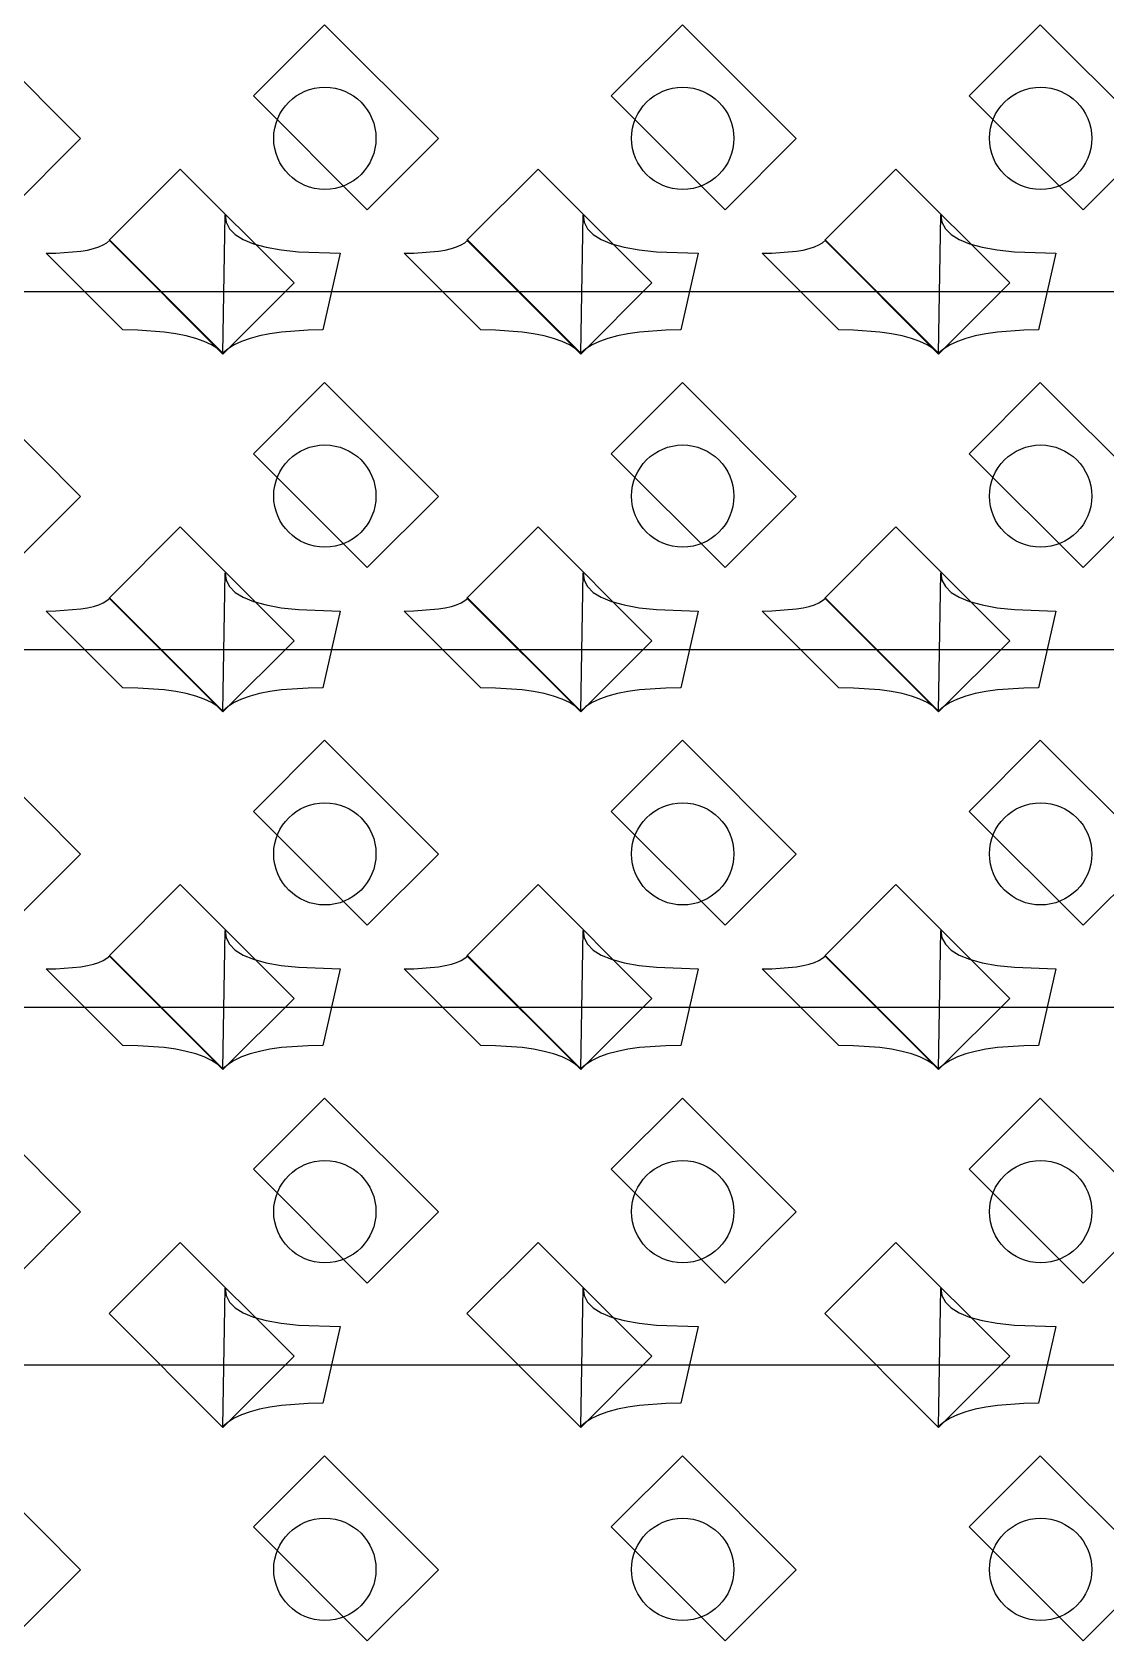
# Model space of a CAD drawing. Header units: inches. Extents: x 0.07 to 4.39, y 0.05 to 2.95.
# Drawn here: x 3.0128 to 3.2228, y 0.446 to 0.7608 of the extents above; entities that cross this region are included whole.
import ezdxf

# ---------------------------------------------------------------- set-up
doc = ezdxf.new("R2010")
doc.units = ezdxf.units.IN
doc.header["$MEASUREMENT"] = 0
doc.layers.add('Top Layer', color=1, linetype='Continuous')

# ---------------------------------------------------------------- blocks, each defined once
blk = doc.blocks.new('0805_P_______________1013')
at = {"layer": 'Top Layer'}
for p, q in [((-0.03937, 0.01575), (-0.01969, 0.01575)), ((-0.03937, -0.01575), (-0.03937, 0.01575)), ((-0.01969, 0.01575), (-0.01969, -0.01575)), ((0.01969, 0.01575), (0.03937, 0.01575)), ((0.01969, -0.01575), (0.01969, 0.01575)), ((0.03937, 0.01575), (0.03937, -0.01575)), ((-0.01969, -0.01575), (-0.03937, -0.01575)), ((0.03937, -0.01575), (0.01969, -0.01575))]:
    blk.add_line(p, q, dxfattribs=at)
blk = doc.blocks.new('0805_P_______________1014')
at = {"layer": 'Top Layer'}
for p, q in [((-0.03937, 0.01575), (-0.01969, 0.01575)), ((-0.03937, -0.01575), (-0.03937, 0.01575)), ((-0.01969, 0.01575), (-0.01969, -0.01575)), ((0.01969, 0.01575), (0.03937, 0.01575)), ((0.01969, -0.01575), (0.01969, 0.01575)), ((0.03937, 0.01575), (0.03937, -0.01575)), ((-0.01969, -0.01575), (-0.03937, -0.01575)), ((0.03937, -0.01575), (0.01969, -0.01575))]:
    blk.add_line(p, q, dxfattribs=at)
blk = doc.blocks.new('0805_P_______________1015')
at = {"layer": 'Top Layer'}
for p, q in [((-0.03937, 0.01575), (-0.01969, 0.01575)), ((-0.03937, -0.01575), (-0.03937, 0.01575)), ((-0.01969, 0.01575), (-0.01969, -0.01575)), ((0.01969, 0.01575), (0.03937, 0.01575)), ((0.01969, -0.01575), (0.01969, 0.01575)), ((0.03937, 0.01575), (0.03937, -0.01575)), ((-0.01969, -0.01575), (-0.03937, -0.01575)), ((0.03937, -0.01575), (0.01969, -0.01575))]:
    blk.add_line(p, q, dxfattribs=at)
blk = doc.blocks.new('0805_P_______________1016')
at = {"layer": 'Top Layer'}
for p, q in [((-0.03937, 0.01575), (-0.01969, 0.01575)), ((-0.03937, -0.01575), (-0.03937, 0.01575)), ((-0.01969, 0.01575), (-0.01969, -0.01575)), ((0.01969, 0.01575), (0.03937, 0.01575)), ((0.01969, -0.01575), (0.01969, 0.01575)), ((0.03937, 0.01575), (0.03937, -0.01575)), ((-0.01969, -0.01575), (-0.03937, -0.01575)), ((0.03937, -0.01575), (0.01969, -0.01575))]:
    blk.add_line(p, q, dxfattribs=at)
blk = doc.blocks.new('0805_P_______________1053')
at = {"layer": 'Top Layer'}
for p, q in [((-0.03937, 0.01575), (-0.01969, 0.01575)), ((-0.03937, -0.01575), (-0.03937, 0.01575)), ((-0.01969, 0.01575), (-0.01969, -0.01575)), ((0.01969, 0.01575), (0.03937, 0.01575)), ((0.01969, -0.01575), (0.01969, 0.01575)), ((0.03937, 0.01575), (0.03937, -0.01575)), ((-0.01969, -0.01575), (-0.03937, -0.01575)), ((0.03937, -0.01575), (0.01969, -0.01575))]:
    blk.add_line(p, q, dxfattribs=at)
blk = doc.blocks.new('0805_P_______________1054')
at = {"layer": 'Top Layer'}
for p, q in [((-0.03937, 0.01575), (-0.01969, 0.01575)), ((-0.03937, -0.01575), (-0.03937, 0.01575)), ((-0.01969, 0.01575), (-0.01969, -0.01575)), ((0.01969, 0.01575), (0.03937, 0.01575)), ((0.01969, -0.01575), (0.01969, 0.01575)), ((0.03937, 0.01575), (0.03937, -0.01575)), ((-0.01969, -0.01575), (-0.03937, -0.01575)), ((0.03937, -0.01575), (0.01969, -0.01575))]:
    blk.add_line(p, q, dxfattribs=at)
blk = doc.blocks.new('0805_P_______________1055')
at = {"layer": 'Top Layer'}
for p, q in [((-0.03937, 0.01575), (-0.01969, 0.01575)), ((-0.03937, -0.01575), (-0.03937, 0.01575)), ((-0.01969, 0.01575), (-0.01969, -0.01575)), ((0.01969, 0.01575), (0.03937, 0.01575)), ((0.01969, -0.01575), (0.01969, 0.01575)), ((0.03937, 0.01575), (0.03937, -0.01575)), ((-0.01969, -0.01575), (-0.03937, -0.01575)), ((0.03937, -0.01575), (0.01969, -0.01575))]:
    blk.add_line(p, q, dxfattribs=at)
blk = doc.blocks.new('0805_P_______________1056')
at = {"layer": 'Top Layer'}
for p, q in [((-0.03937, 0.01575), (-0.01969, 0.01575)), ((-0.03937, -0.01575), (-0.03937, 0.01575)), ((-0.01969, 0.01575), (-0.01969, -0.01575)), ((0.01969, 0.01575), (0.03937, 0.01575)), ((0.01969, -0.01575), (0.01969, 0.01575)), ((0.03937, 0.01575), (0.03937, -0.01575)), ((-0.01969, -0.01575), (-0.03937, -0.01575)), ((0.03937, -0.01575), (0.01969, -0.01575))]:
    blk.add_line(p, q, dxfattribs=at)
blk = doc.blocks.new('0805_P_______________1093')
at = {"layer": 'Top Layer'}
for p, q in [((-0.03937, 0.01575), (-0.01969, 0.01575)), ((-0.03937, -0.01575), (-0.03937, 0.01575)), ((-0.01969, 0.01575), (-0.01969, -0.01575)), ((0.01969, 0.01575), (0.03937, 0.01575)), ((0.01969, -0.01575), (0.01969, 0.01575)), ((0.03937, 0.01575), (0.03937, -0.01575)), ((-0.01969, -0.01575), (-0.03937, -0.01575)), ((0.03937, -0.01575), (0.01969, -0.01575))]:
    blk.add_line(p, q, dxfattribs=at)
blk = doc.blocks.new('0805_P_______________1094')
at = {"layer": 'Top Layer'}
for p, q in [((-0.03937, 0.01575), (-0.01969, 0.01575)), ((-0.03937, -0.01575), (-0.03937, 0.01575)), ((-0.01969, 0.01575), (-0.01969, -0.01575)), ((0.01969, 0.01575), (0.03937, 0.01575)), ((0.01969, -0.01575), (0.01969, 0.01575)), ((0.03937, 0.01575), (0.03937, -0.01575)), ((-0.01969, -0.01575), (-0.03937, -0.01575)), ((0.03937, -0.01575), (0.01969, -0.01575))]:
    blk.add_line(p, q, dxfattribs=at)
blk = doc.blocks.new('0805_P_______________1095')
at = {"layer": 'Top Layer'}
for p, q in [((-0.03937, 0.01575), (-0.01969, 0.01575)), ((-0.03937, -0.01575), (-0.03937, 0.01575)), ((-0.01969, 0.01575), (-0.01969, -0.01575)), ((0.01969, 0.01575), (0.03937, 0.01575)), ((0.01969, -0.01575), (0.01969, 0.01575)), ((0.03937, 0.01575), (0.03937, -0.01575)), ((-0.01969, -0.01575), (-0.03937, -0.01575)), ((0.03937, -0.01575), (0.01969, -0.01575))]:
    blk.add_line(p, q, dxfattribs=at)
blk = doc.blocks.new('0805_P_______________1096')
at = {"layer": 'Top Layer'}
for p, q in [((-0.03937, 0.01575), (-0.01969, 0.01575)), ((-0.03937, -0.01575), (-0.03937, 0.01575)), ((-0.01969, 0.01575), (-0.01969, -0.01575)), ((0.01969, 0.01575), (0.03937, 0.01575)), ((0.01969, -0.01575), (0.01969, 0.01575)), ((0.03937, 0.01575), (0.03937, -0.01575)), ((-0.01969, -0.01575), (-0.03937, -0.01575)), ((0.03937, -0.01575), (0.01969, -0.01575))]:
    blk.add_line(p, q, dxfattribs=at)
blk = doc.blocks.new('0805_P_______________1133')
at = {"layer": 'Top Layer'}
for p, q in [((-0.03937, 0.01575), (-0.01969, 0.01575)), ((-0.03937, -0.01575), (-0.03937, 0.01575)), ((-0.01969, 0.01575), (-0.01969, -0.01575)), ((0.01969, 0.01575), (0.03937, 0.01575)), ((0.01969, -0.01575), (0.01969, 0.01575)), ((0.03937, 0.01575), (0.03937, -0.01575)), ((-0.01969, -0.01575), (-0.03937, -0.01575)), ((0.03937, -0.01575), (0.01969, -0.01575))]:
    blk.add_line(p, q, dxfattribs=at)
blk = doc.blocks.new('0805_P_______________1134')
at = {"layer": 'Top Layer'}
for p, q in [((-0.03937, 0.01575), (-0.01969, 0.01575)), ((-0.03937, -0.01575), (-0.03937, 0.01575)), ((-0.01969, 0.01575), (-0.01969, -0.01575)), ((0.01969, 0.01575), (0.03937, 0.01575)), ((0.01969, -0.01575), (0.01969, 0.01575)), ((0.03937, 0.01575), (0.03937, -0.01575)), ((-0.01969, -0.01575), (-0.03937, -0.01575)), ((0.03937, -0.01575), (0.01969, -0.01575))]:
    blk.add_line(p, q, dxfattribs=at)
blk = doc.blocks.new('0805_P_______________1135')
at = {"layer": 'Top Layer'}
for p, q in [((-0.03937, 0.01575), (-0.01969, 0.01575)), ((-0.03937, -0.01575), (-0.03937, 0.01575)), ((-0.01969, 0.01575), (-0.01969, -0.01575)), ((0.01969, 0.01575), (0.03937, 0.01575)), ((0.01969, -0.01575), (0.01969, 0.01575)), ((0.03937, 0.01575), (0.03937, -0.01575)), ((-0.01969, -0.01575), (-0.03937, -0.01575)), ((0.03937, -0.01575), (0.01969, -0.01575))]:
    blk.add_line(p, q, dxfattribs=at)
blk = doc.blocks.new('0805_P_______________1136')
at = {"layer": 'Top Layer'}
for p, q in [((-0.03937, 0.01575), (-0.01969, 0.01575)), ((-0.03937, -0.01575), (-0.03937, 0.01575)), ((-0.01969, 0.01575), (-0.01969, -0.01575)), ((0.01969, 0.01575), (0.03937, 0.01575)), ((0.01969, -0.01575), (0.01969, 0.01575)), ((0.03937, 0.01575), (0.03937, -0.01575)), ((-0.01969, -0.01575), (-0.03937, -0.01575)), ((0.03937, -0.01575), (0.01969, -0.01575))]:
    blk.add_line(p, q, dxfattribs=at)
blk = doc.blocks.new('0805_P_______________1173')
at = {"layer": 'Top Layer'}
for p, q in [((-0.03937, 0.01575), (-0.01969, 0.01575)), ((-0.03937, -0.01575), (-0.03937, 0.01575)), ((-0.01969, 0.01575), (-0.01969, -0.01575)), ((0.01969, 0.01575), (0.03937, 0.01575)), ((0.01969, -0.01575), (0.01969, 0.01575)), ((0.03937, 0.01575), (0.03937, -0.01575)), ((-0.01969, -0.01575), (-0.03937, -0.01575)), ((0.03937, -0.01575), (0.01969, -0.01575))]:
    blk.add_line(p, q, dxfattribs=at)
blk = doc.blocks.new('0805_P_______________1174')
at = {"layer": 'Top Layer'}
for p, q in [((-0.03937, 0.01575), (-0.01969, 0.01575)), ((-0.03937, -0.01575), (-0.03937, 0.01575)), ((-0.01969, 0.01575), (-0.01969, -0.01575)), ((0.01969, 0.01575), (0.03937, 0.01575)), ((0.01969, -0.01575), (0.01969, 0.01575)), ((0.03937, 0.01575), (0.03937, -0.01575)), ((-0.01969, -0.01575), (-0.03937, -0.01575)), ((0.03937, -0.01575), (0.01969, -0.01575))]:
    blk.add_line(p, q, dxfattribs=at)
blk = doc.blocks.new('0805_P_______________1175')
at = {"layer": 'Top Layer'}
for p, q in [((-0.03937, 0.01575), (-0.01969, 0.01575)), ((-0.03937, -0.01575), (-0.03937, 0.01575)), ((-0.01969, 0.01575), (-0.01969, -0.01575)), ((0.01969, 0.01575), (0.03937, 0.01575)), ((0.01969, -0.01575), (0.01969, 0.01575)), ((0.03937, 0.01575), (0.03937, -0.01575)), ((-0.01969, -0.01575), (-0.03937, -0.01575)), ((0.03937, -0.01575), (0.01969, -0.01575))]:
    blk.add_line(p, q, dxfattribs=at)
blk = doc.blocks.new('0805_P_______________1176')
at = {"layer": 'Top Layer'}
for p, q in [((-0.03937, 0.01575), (-0.01969, 0.01575)), ((-0.03937, -0.01575), (-0.03937, 0.01575)), ((-0.01969, 0.01575), (-0.01969, -0.01575)), ((0.01969, 0.01575), (0.03937, 0.01575)), ((0.01969, -0.01575), (0.01969, 0.01575)), ((0.03937, 0.01575), (0.03937, -0.01575)), ((-0.01969, -0.01575), (-0.03937, -0.01575)), ((0.03937, -0.01575), (0.01969, -0.01575))]:
    blk.add_line(p, q, dxfattribs=at)

msp = doc.modelspace()

# ---------------------------------------------------------------- linework, layer by layer
at = {"layer": 'Top Layer'}
for p, q in [((3.05005, 0.69795), (3.05051, 0.725)), ((3.05051, 0.725), (3.05071, 0.72357)), ((3.12005, 0.69795), (3.12051, 0.725)), ((3.12051, 0.725), (3.12071, 0.72357)), ((3.19005, 0.69795), (3.19051, 0.725)), ((3.19051, 0.725), (3.19071, 0.72357)), ((3.05071, 0.72357), (3.05137, 0.7223)), ((3.05137, 0.7223), (3.05248, 0.72118)), ((3.05248, 0.72118), (3.05405, 0.7202)), ((3.12071, 0.72357), (3.12137, 0.7223)), ((3.12137, 0.7223), (3.12248, 0.72118)), ((3.12248, 0.72118), (3.12405, 0.7202)), ((3.19071, 0.72357), (3.19137, 0.7223)), ((3.19137, 0.7223), (3.19248, 0.72118)), ((3.19248, 0.72118), (3.19405, 0.7202)), ((3.01741, 0.71753), (3.02225, 0.71791)), ((3.02225, 0.71791), (3.02356, 0.71814)), ((3.02356, 0.71814), (3.02474, 0.71842)), ((3.02474, 0.71842), (3.02576, 0.71875)), ((3.02576, 0.71875), (3.02664, 0.71914)), ((3.02664, 0.71914), (3.02737, 0.71957)), ((3.02737, 0.71957), (3.02795, 0.72006)), ((3.02795, 0.72006), (3.05005, 0.69795)), ((3.05405, 0.7202), (3.05607, 0.71937)), ((3.05607, 0.71937), (3.05855, 0.7187)), ((3.05855, 0.7187), (3.06148, 0.71818)), ((3.06148, 0.71818), (3.06487, 0.7178)), ((3.06487, 0.7178), (3.07301, 0.7175)), ((3.08741, 0.71753), (3.09225, 0.71791)), ((3.09225, 0.71791), (3.09356, 0.71814)), ((3.09356, 0.71814), (3.09474, 0.71842)), ((3.09474, 0.71842), (3.09576, 0.71875)), ((3.09576, 0.71875), (3.09664, 0.71914)), ((3.09664, 0.71914), (3.09737, 0.71957)), ((3.09737, 0.71957), (3.09795, 0.72006)), ((3.09795, 0.72006), (3.12005, 0.69795)), ((3.12405, 0.7202), (3.12607, 0.71937)), ((3.12607, 0.71937), (3.12855, 0.7187)), ((3.12855, 0.7187), (3.13148, 0.71818)), ((3.13148, 0.71818), (3.13487, 0.7178)), ((3.13487, 0.7178), (3.14301, 0.7175)), ((3.15741, 0.71753), (3.16225, 0.71791)), ((3.16225, 0.71791), (3.16356, 0.71814)), ((3.16356, 0.71814), (3.16474, 0.71842)), ((3.16474, 0.71842), (3.16576, 0.71875)), ((3.16576, 0.71875), (3.16664, 0.71914)), ((3.16664, 0.71914), (3.16737, 0.71957)), ((3.16737, 0.71957), (3.16795, 0.72006)), ((3.16795, 0.72006), (3.19005, 0.69795)), ((3.19405, 0.7202), (3.19607, 0.71937)), ((3.19607, 0.71937), (3.19855, 0.7187)), ((3.19855, 0.7187), (3.20148, 0.71818)), ((3.20148, 0.71818), (3.20487, 0.7178)), ((3.20487, 0.7178), (3.21301, 0.7175)), ((3.01551, 0.7175), (3.01741, 0.71753)), ((3.03051, 0.7025), (3.01551, 0.7175)), ((3.07301, 0.7175), (3.0696, 0.7025)), ((3.08551, 0.7175), (3.08741, 0.71753)), ((3.10051, 0.7025), (3.08551, 0.7175)), ((3.14301, 0.7175), (3.1396, 0.7025)), ((3.15551, 0.7175), (3.15741, 0.71753)), ((3.17051, 0.7025), (3.15551, 0.7175)), ((3.21301, 0.7175), (3.2096, 0.7025)), ((2.98006, 0.71), (3.05005, 0.71)), ((3.05005, 0.71), (3.19006, 0.71)), ((3.19006, 0.71), (3.26005, 0.71)), ((3.0334, 0.70245), (3.03051, 0.7025)), ((3.03857, 0.70209), (3.0334, 0.70245)), ((3.04084, 0.70177), (3.03857, 0.70209)), ((3.06154, 0.70209), (3.05927, 0.70177)), ((3.06671, 0.70245), (3.06154, 0.70209)), ((3.0696, 0.7025), (3.06671, 0.70245)), ((3.1034, 0.70245), (3.10051, 0.7025)), ((3.10857, 0.70209), (3.1034, 0.70245)), ((3.11084, 0.70177), (3.10857, 0.70209)), ((3.13154, 0.70209), (3.12927, 0.70177)), ((3.13671, 0.70245), (3.13154, 0.70209)), ((3.1396, 0.7025), (3.13671, 0.70245)), ((3.1734, 0.70245), (3.17051, 0.7025)), ((3.17857, 0.70209), (3.1734, 0.70245)), ((3.18084, 0.70177), (3.17857, 0.70209)), ((3.20154, 0.70209), (3.19927, 0.70177)), ((3.20671, 0.70245), (3.20154, 0.70209)), ((3.2096, 0.7025), (3.20671, 0.70245)), ((3.0429, 0.70136), (3.04084, 0.70177)), ((3.04475, 0.70086), (3.0429, 0.70136)), ((3.04639, 0.70027), (3.04475, 0.70086)), ((3.04782, 0.69959), (3.04639, 0.70027)), ((3.04904, 0.69882), (3.04782, 0.69959)), ((3.05005, 0.69795), (3.04904, 0.69882)), ((3.05107, 0.69882), (3.05005, 0.69795)), ((3.05229, 0.69959), (3.05107, 0.69882)), ((3.05372, 0.70027), (3.05229, 0.69959)), ((3.05536, 0.70086), (3.05372, 0.70027)), ((3.05721, 0.70136), (3.05536, 0.70086)), ((3.05927, 0.70177), (3.05721, 0.70136)), ((3.1129, 0.70136), (3.11084, 0.70177)), ((3.11475, 0.70086), (3.1129, 0.70136)), ((3.11639, 0.70027), (3.11475, 0.70086)), ((3.11782, 0.69959), (3.11639, 0.70027)), ((3.11904, 0.69882), (3.11782, 0.69959)), ((3.12005, 0.69795), (3.11904, 0.69882)), ((3.12107, 0.69882), (3.12005, 0.69795)), ((3.12229, 0.69959), (3.12107, 0.69882)), ((3.12372, 0.70027), (3.12229, 0.69959)), ((3.12536, 0.70086), (3.12372, 0.70027)), ((3.12721, 0.70136), (3.12536, 0.70086)), ((3.12927, 0.70177), (3.12721, 0.70136)), ((3.1829, 0.70136), (3.18084, 0.70177)), ((3.18475, 0.70086), (3.1829, 0.70136)), ((3.18639, 0.70027), (3.18475, 0.70086)), ((3.18782, 0.69959), (3.18639, 0.70027)), ((3.18904, 0.69882), (3.18782, 0.69959)), ((3.19005, 0.69795), (3.18904, 0.69882)), ((3.19107, 0.69882), (3.19005, 0.69795)), ((3.19229, 0.69959), (3.19107, 0.69882)), ((3.19372, 0.70027), (3.19229, 0.69959)), ((3.19536, 0.70086), (3.19372, 0.70027)), ((3.19721, 0.70136), (3.19536, 0.70086)), ((3.19927, 0.70177), (3.19721, 0.70136)), ((3.05005, 0.62795), (3.05051, 0.655)), ((3.05051, 0.655), (3.05071, 0.65358)), ((3.12005, 0.62795), (3.12051, 0.655)), ((3.12051, 0.655), (3.12071, 0.65358)), ((3.19005, 0.62795), (3.19051, 0.655)), ((3.19051, 0.655), (3.19071, 0.65358)), ((3.05071, 0.65358), (3.05137, 0.6523)), ((3.05137, 0.6523), (3.05248, 0.65117)), ((3.12071, 0.65358), (3.12137, 0.6523)), ((3.12137, 0.6523), (3.12248, 0.65117)), ((3.19071, 0.65358), (3.19137, 0.6523)), ((3.19137, 0.6523), (3.19248, 0.65117)), ((3.02356, 0.64814), (3.02474, 0.64842)), ((3.02474, 0.64842), (3.02576, 0.64875)), ((3.02576, 0.64875), (3.02664, 0.64914)), ((3.02664, 0.64914), (3.02737, 0.64957)), ((3.02737, 0.64957), (3.02795, 0.65006)), ((3.02795, 0.65006), (3.05005, 0.62795)), ((3.05248, 0.65117), (3.05405, 0.6502)), ((3.05405, 0.6502), (3.05607, 0.64938)), ((3.05607, 0.64938), (3.05855, 0.6487)), ((3.05855, 0.6487), (3.06148, 0.64817)), ((3.09356, 0.64814), (3.09474, 0.64842)), ((3.09474, 0.64842), (3.09576, 0.64875)), ((3.09576, 0.64875), (3.09664, 0.64914)), ((3.09664, 0.64914), (3.09737, 0.64957)), ((3.09737, 0.64957), (3.09795, 0.65006)), ((3.09795, 0.65006), (3.12005, 0.62795)), ((3.12248, 0.65117), (3.12405, 0.6502)), ((3.12405, 0.6502), (3.12607, 0.64938)), ((3.12607, 0.64938), (3.12855, 0.6487)), ((3.12855, 0.6487), (3.13148, 0.64817)), ((3.16356, 0.64814), (3.16474, 0.64842)), ((3.16474, 0.64842), (3.16576, 0.64875)), ((3.16576, 0.64875), (3.16664, 0.64914)), ((3.16664, 0.64914), (3.16737, 0.64957)), ((3.16737, 0.64957), (3.16795, 0.65006)), ((3.16795, 0.65006), (3.19005, 0.62795)), ((3.19248, 0.65117), (3.19405, 0.6502)), ((3.19405, 0.6502), (3.19607, 0.64938)), ((3.19607, 0.64938), (3.19855, 0.6487)), ((3.19855, 0.6487), (3.20148, 0.64817)), ((3.01551, 0.6475), (3.01741, 0.64753)), ((3.03051, 0.6325), (3.01551, 0.6475)), ((3.01741, 0.64753), (3.02225, 0.64791)), ((3.02225, 0.64791), (3.02356, 0.64814)), ((3.06148, 0.64817), (3.06487, 0.6478)), ((3.06487, 0.6478), (3.07301, 0.6475)), ((3.07301, 0.6475), (3.0696, 0.6325)), ((3.08551, 0.6475), (3.08741, 0.64753)), ((3.10051, 0.6325), (3.08551, 0.6475)), ((3.08741, 0.64753), (3.09225, 0.64791)), ((3.09225, 0.64791), (3.09356, 0.64814)), ((3.13148, 0.64817), (3.13487, 0.6478)), ((3.13487, 0.6478), (3.14301, 0.6475)), ((3.14301, 0.6475), (3.1396, 0.6325)), ((3.15551, 0.6475), (3.15741, 0.64753)), ((3.17051, 0.6325), (3.15551, 0.6475)), ((3.15741, 0.64753), (3.16225, 0.64791)), ((3.16225, 0.64791), (3.16356, 0.64814)), ((3.20148, 0.64817), (3.20487, 0.6478)), ((3.20487, 0.6478), (3.21301, 0.6475)), ((3.21301, 0.6475), (3.2096, 0.6325)), ((2.97588, 0.64), (3.18588, 0.64)), ((3.18588, 0.64), (3.25588, 0.64)), ((3.0334, 0.63245), (3.03051, 0.6325)), ((3.03857, 0.63209), (3.0334, 0.63245)), ((3.04084, 0.63177), (3.03857, 0.63209)), ((3.0429, 0.63136), (3.04084, 0.63177)), ((3.04475, 0.63086), (3.0429, 0.63136)), ((3.04639, 0.63027), (3.04475, 0.63086)), ((3.04782, 0.62959), (3.04639, 0.63027)), ((3.04904, 0.62882), (3.04782, 0.62959)), ((3.05229, 0.62959), (3.05107, 0.62882)), ((3.05372, 0.63027), (3.05229, 0.62959)), ((3.05536, 0.63086), (3.05372, 0.63027)), ((3.05721, 0.63136), (3.05536, 0.63086)), ((3.05927, 0.63177), (3.05721, 0.63136)), ((3.06154, 0.63209), (3.05927, 0.63177)), ((3.06671, 0.63245), (3.06154, 0.63209)), ((3.0696, 0.6325), (3.06671, 0.63245)), ((3.1034, 0.63245), (3.10051, 0.6325)), ((3.10857, 0.63209), (3.1034, 0.63245)), ((3.11084, 0.63177), (3.10857, 0.63209)), ((3.1129, 0.63136), (3.11084, 0.63177)), ((3.11475, 0.63086), (3.1129, 0.63136)), ((3.11639, 0.63027), (3.11475, 0.63086)), ((3.11782, 0.62959), (3.11639, 0.63027)), ((3.11904, 0.62882), (3.11782, 0.62959)), ((3.12229, 0.62959), (3.12107, 0.62882)), ((3.12372, 0.63027), (3.12229, 0.62959)), ((3.12536, 0.63086), (3.12372, 0.63027)), ((3.12721, 0.63136), (3.12536, 0.63086)), ((3.12927, 0.63177), (3.12721, 0.63136)), ((3.13154, 0.63209), (3.12927, 0.63177)), ((3.13671, 0.63245), (3.13154, 0.63209)), ((3.1396, 0.6325), (3.13671, 0.63245)), ((3.1734, 0.63245), (3.17051, 0.6325)), ((3.17857, 0.63209), (3.1734, 0.63245)), ((3.18084, 0.63177), (3.17857, 0.63209)), ((3.1829, 0.63136), (3.18084, 0.63177)), ((3.18475, 0.63086), (3.1829, 0.63136)), ((3.18639, 0.63027), (3.18475, 0.63086)), ((3.18782, 0.62959), (3.18639, 0.63027)), ((3.18904, 0.62882), (3.18782, 0.62959)), ((3.19229, 0.62959), (3.19107, 0.62882)), ((3.19372, 0.63027), (3.19229, 0.62959)), ((3.19536, 0.63086), (3.19372, 0.63027)), ((3.19721, 0.63136), (3.19536, 0.63086)), ((3.19927, 0.63177), (3.19721, 0.63136)), ((3.20154, 0.63209), (3.19927, 0.63177)), ((3.20671, 0.63245), (3.20154, 0.63209)), ((3.2096, 0.6325), (3.20671, 0.63245)), ((3.05005, 0.62795), (3.04904, 0.62882)), ((3.05107, 0.62882), (3.05005, 0.62795)), ((3.12005, 0.62795), (3.11904, 0.62882)), ((3.12107, 0.62882), (3.12005, 0.62795)), ((3.19005, 0.62795), (3.18904, 0.62882)), ((3.19107, 0.62882), (3.19005, 0.62795)), ((3.05005, 0.55795), (3.05051, 0.585)), ((3.05051, 0.585), (3.05071, 0.58357)), ((3.05071, 0.58357), (3.05137, 0.5823)), ((3.05137, 0.5823), (3.05248, 0.58117)), ((3.12005, 0.55795), (3.12051, 0.585)), ((3.12051, 0.585), (3.12071, 0.58357)), ((3.12071, 0.58357), (3.12137, 0.5823)), ((3.12137, 0.5823), (3.12248, 0.58117)), ((3.19005, 0.55795), (3.19051, 0.585)), ((3.19051, 0.585), (3.19071, 0.58357)), ((3.19071, 0.58357), (3.19137, 0.5823)), ((3.19137, 0.5823), (3.19248, 0.58117)), ((3.02576, 0.57875), (3.02664, 0.57914)), ((3.02664, 0.57914), (3.02737, 0.57957)), ((3.02737, 0.57957), (3.02795, 0.58005)), ((3.02795, 0.58005), (3.05005, 0.55795)), ((3.05248, 0.58117), (3.05405, 0.5802)), ((3.05405, 0.5802), (3.05607, 0.57937)), ((3.05607, 0.57937), (3.05855, 0.5787)), ((3.09576, 0.57875), (3.09664, 0.57914)), ((3.09664, 0.57914), (3.09737, 0.57957)), ((3.09737, 0.57957), (3.09795, 0.58005)), ((3.09795, 0.58005), (3.12005, 0.55795)), ((3.12248, 0.58117), (3.12405, 0.5802)), ((3.12405, 0.5802), (3.12607, 0.57937)), ((3.12607, 0.57937), (3.12855, 0.5787)), ((3.16576, 0.57875), (3.16664, 0.57914)), ((3.16664, 0.57914), (3.16737, 0.57957)), ((3.16737, 0.57957), (3.16795, 0.58005)), ((3.16795, 0.58005), (3.19005, 0.55795)), ((3.19248, 0.58117), (3.19405, 0.5802)), ((3.19405, 0.5802), (3.19607, 0.57937)), ((3.19607, 0.57937), (3.19855, 0.5787)), ((3.01551, 0.5775), (3.01741, 0.57753)), ((3.03051, 0.5625), (3.01551, 0.5775)), ((3.01741, 0.57753), (3.02225, 0.57791)), ((3.02225, 0.57791), (3.02356, 0.57814)), ((3.02356, 0.57814), (3.02474, 0.57842)), ((3.02474, 0.57842), (3.02576, 0.57875)), ((3.05855, 0.5787), (3.06148, 0.57817)), ((3.06148, 0.57817), (3.06487, 0.5778)), ((3.06487, 0.5778), (3.07301, 0.5775)), ((3.07301, 0.5775), (3.0696, 0.5625)), ((3.08551, 0.5775), (3.08741, 0.57753)), ((3.10051, 0.5625), (3.08551, 0.5775)), ((3.08741, 0.57753), (3.09225, 0.57791)), ((3.09225, 0.57791), (3.09356, 0.57814)), ((3.09356, 0.57814), (3.09474, 0.57842)), ((3.09474, 0.57842), (3.09576, 0.57875)), ((3.12855, 0.5787), (3.13148, 0.57817)), ((3.13148, 0.57817), (3.13487, 0.5778)), ((3.13487, 0.5778), (3.14301, 0.5775)), ((3.14301, 0.5775), (3.1396, 0.5625)), ((3.15551, 0.5775), (3.15741, 0.57753)), ((3.17051, 0.5625), (3.15551, 0.5775)), ((3.15741, 0.57753), (3.16225, 0.57791)), ((3.16225, 0.57791), (3.16356, 0.57814)), ((3.16356, 0.57814), (3.16474, 0.57842)), ((3.16474, 0.57842), (3.16576, 0.57875)), ((3.19855, 0.5787), (3.20148, 0.57817)), ((3.20148, 0.57817), (3.20487, 0.5778)), ((3.20487, 0.5778), (3.21301, 0.5775)), ((3.21301, 0.5775), (3.2096, 0.5625)), ((2.90588, 0.57), (3.25588, 0.57)), ((3.0334, 0.56245), (3.03051, 0.5625)), ((3.03857, 0.56209), (3.0334, 0.56245)), ((3.04084, 0.56177), (3.03857, 0.56209)), ((3.0429, 0.56136), (3.04084, 0.56177)), ((3.04475, 0.56086), (3.0429, 0.56136)), ((3.04639, 0.56027), (3.04475, 0.56086)), ((3.04782, 0.55959), (3.04639, 0.56027)), ((3.05372, 0.56027), (3.05229, 0.55959)), ((3.05536, 0.56086), (3.05372, 0.56027)), ((3.05721, 0.56136), (3.05536, 0.56086)), ((3.05927, 0.56177), (3.05721, 0.56136)), ((3.06154, 0.56209), (3.05927, 0.56177)), ((3.06671, 0.56245), (3.06154, 0.56209)), ((3.0696, 0.5625), (3.06671, 0.56245)), ((3.1034, 0.56245), (3.10051, 0.5625)), ((3.10857, 0.56209), (3.1034, 0.56245)), ((3.11084, 0.56177), (3.10857, 0.56209)), ((3.1129, 0.56136), (3.11084, 0.56177)), ((3.11475, 0.56086), (3.1129, 0.56136)), ((3.11639, 0.56027), (3.11475, 0.56086)), ((3.11782, 0.55959), (3.11639, 0.56027)), ((3.12372, 0.56027), (3.12229, 0.55959)), ((3.12536, 0.56086), (3.12372, 0.56027)), ((3.12721, 0.56136), (3.12536, 0.56086)), ((3.12927, 0.56177), (3.12721, 0.56136)), ((3.13154, 0.56209), (3.12927, 0.56177)), ((3.13671, 0.56245), (3.13154, 0.56209)), ((3.1396, 0.5625), (3.13671, 0.56245)), ((3.1734, 0.56245), (3.17051, 0.5625)), ((3.17857, 0.56209), (3.1734, 0.56245)), ((3.18084, 0.56177), (3.17857, 0.56209)), ((3.1829, 0.56136), (3.18084, 0.56177)), ((3.18475, 0.56086), (3.1829, 0.56136)), ((3.18639, 0.56027), (3.18475, 0.56086)), ((3.18782, 0.55959), (3.18639, 0.56027)), ((3.19372, 0.56027), (3.19229, 0.55959)), ((3.19536, 0.56086), (3.19372, 0.56027)), ((3.19721, 0.56136), (3.19536, 0.56086)), ((3.19927, 0.56177), (3.19721, 0.56136)), ((3.20154, 0.56209), (3.19927, 0.56177)), ((3.20671, 0.56245), (3.20154, 0.56209)), ((3.2096, 0.5625), (3.20671, 0.56245)), ((3.04904, 0.55882), (3.04782, 0.55959)), ((3.05005, 0.55795), (3.04904, 0.55882)), ((3.05107, 0.55882), (3.05005, 0.55795)), ((3.05229, 0.55959), (3.05107, 0.55882)), ((3.11904, 0.55882), (3.11782, 0.55959)), ((3.12005, 0.55795), (3.11904, 0.55882)), ((3.12107, 0.55882), (3.12005, 0.55795)), ((3.12229, 0.55959), (3.12107, 0.55882)), ((3.18904, 0.55882), (3.18782, 0.55959)), ((3.19005, 0.55795), (3.18904, 0.55882)), ((3.19107, 0.55882), (3.19005, 0.55795)), ((3.19229, 0.55959), (3.19107, 0.55882)), ((3.05005, 0.48795), (3.05051, 0.515)), ((3.05051, 0.515), (3.05071, 0.51358)), ((3.05071, 0.51358), (3.05137, 0.5123)), ((3.12005, 0.48795), (3.12051, 0.515)), ((3.12051, 0.515), (3.12071, 0.51358)), ((3.12071, 0.51358), (3.12137, 0.5123)), ((3.19005, 0.48795), (3.19051, 0.515)), ((3.19051, 0.515), (3.19071, 0.51358)), ((3.19071, 0.51358), (3.19137, 0.5123)), ((3.05137, 0.5123), (3.05248, 0.51118)), ((3.05248, 0.51118), (3.05405, 0.5102)), ((3.05405, 0.5102), (3.05607, 0.50938)), ((3.12137, 0.5123), (3.12248, 0.51118)), ((3.12248, 0.51118), (3.12405, 0.5102)), ((3.12405, 0.5102), (3.12607, 0.50938)), ((3.19137, 0.5123), (3.19248, 0.51118)), ((3.19248, 0.51118), (3.19405, 0.5102)), ((3.19405, 0.5102), (3.19607, 0.50938)), ((3.05607, 0.50938), (3.05855, 0.5087)), ((3.05855, 0.5087), (3.06148, 0.50818)), ((3.06148, 0.50818), (3.06487, 0.5078)), ((3.06487, 0.5078), (3.07301, 0.5075)), ((3.07301, 0.5075), (3.0696, 0.4925)), ((3.12607, 0.50938), (3.12855, 0.5087)), ((3.12855, 0.5087), (3.13148, 0.50818)), ((3.13148, 0.50818), (3.13487, 0.5078)), ((3.13487, 0.5078), (3.14301, 0.5075)), ((3.14301, 0.5075), (3.1396, 0.4925)), ((3.19607, 0.50938), (3.19855, 0.5087)), ((3.19855, 0.5087), (3.20148, 0.50818)), ((3.20148, 0.50818), (3.20487, 0.5078)), ((3.20487, 0.5078), (3.21301, 0.5075)), ((3.21301, 0.5075), (3.2096, 0.4925)), ((2.98006, 0.5), (3.12005, 0.5)), ((3.12005, 0.5), (3.26005, 0.5)), ((3.05721, 0.49136), (3.05536, 0.49086)), ((3.05927, 0.49177), (3.05721, 0.49136)), ((3.06154, 0.49209), (3.05927, 0.49177)), ((3.06671, 0.49245), (3.06154, 0.49209)), ((3.0696, 0.4925), (3.06671, 0.49245)), ((3.12721, 0.49136), (3.12536, 0.49086)), ((3.12927, 0.49177), (3.12721, 0.49136)), ((3.13154, 0.49209), (3.12927, 0.49177)), ((3.13671, 0.49245), (3.13154, 0.49209)), ((3.1396, 0.4925), (3.13671, 0.49245)), ((3.19721, 0.49136), (3.19536, 0.49086)), ((3.19927, 0.49177), (3.19721, 0.49136)), ((3.20154, 0.49209), (3.19927, 0.49177)), ((3.20671, 0.49245), (3.20154, 0.49209)), ((3.2096, 0.4925), (3.20671, 0.49245)), ((3.05107, 0.48882), (3.05005, 0.48795)), ((3.05229, 0.48959), (3.05107, 0.48882)), ((3.05372, 0.49027), (3.05229, 0.48959)), ((3.05536, 0.49086), (3.05372, 0.49027)), ((3.12107, 0.48882), (3.12005, 0.48795)), ((3.12229, 0.48959), (3.12107, 0.48882)), ((3.12372, 0.49027), (3.12229, 0.48959)), ((3.12536, 0.49086), (3.12372, 0.49027)), ((3.19107, 0.48882), (3.19005, 0.48795)), ((3.19229, 0.48959), (3.19107, 0.48882)), ((3.19372, 0.49027), (3.19229, 0.48959)), ((3.19536, 0.49086), (3.19372, 0.49027))]:
    msp.add_line(p, q, dxfattribs=at)
for centre in [(3.07, 0.74), (3.14, 0.74), (3.21, 0.74), (3.07, 0.67), (3.14, 0.67), (3.21, 0.67), (3.07, 0.6), (3.14, 0.6), (3.21, 0.6), (3.07, 0.53), (3.14, 0.53), (3.21, 0.53), (3.07, 0.46), (3.14, 0.46), (3.21, 0.46)]:
    msp.add_circle(centre, 0.01, dxfattribs=at)

# ---------------------------------------------------------------- block references
at = {"rotation": 45}
for name, p in [('0805_P_______________1016', (3.025, 0.765)), ('0805_P_______________1015', (3.095, 0.765)), ('0805_P_______________1014', (3.165, 0.765)), ('0805_P_______________1013', (3.235, 0.765)), ('0805_P_______________1056', (3.025, 0.695)), ('0805_P_______________1055', (3.095, 0.695)), ('0805_P_______________1054', (3.165, 0.695)), ('0805_P_______________1053', (3.235, 0.695)), ('0805_P_______________1096', (3.025, 0.625)), ('0805_P_______________1095', (3.095, 0.625)), ('0805_P_______________1094', (3.165, 0.625)), ('0805_P_______________1093', (3.235, 0.625)), ('0805_P_______________1136', (3.025, 0.555)), ('0805_P_______________1135', (3.095, 0.555)), ('0805_P_______________1134', (3.165, 0.555)), ('0805_P_______________1133', (3.235, 0.555)), ('0805_P_______________1176', (3.025, 0.485)), ('0805_P_______________1175', (3.095, 0.485)), ('0805_P_______________1174', (3.165, 0.485)), ('0805_P_______________1173', (3.235, 0.485))]:
    msp.add_blockref(name, p, dxfattribs=at)

doc.saveas('drawing.dxf')
